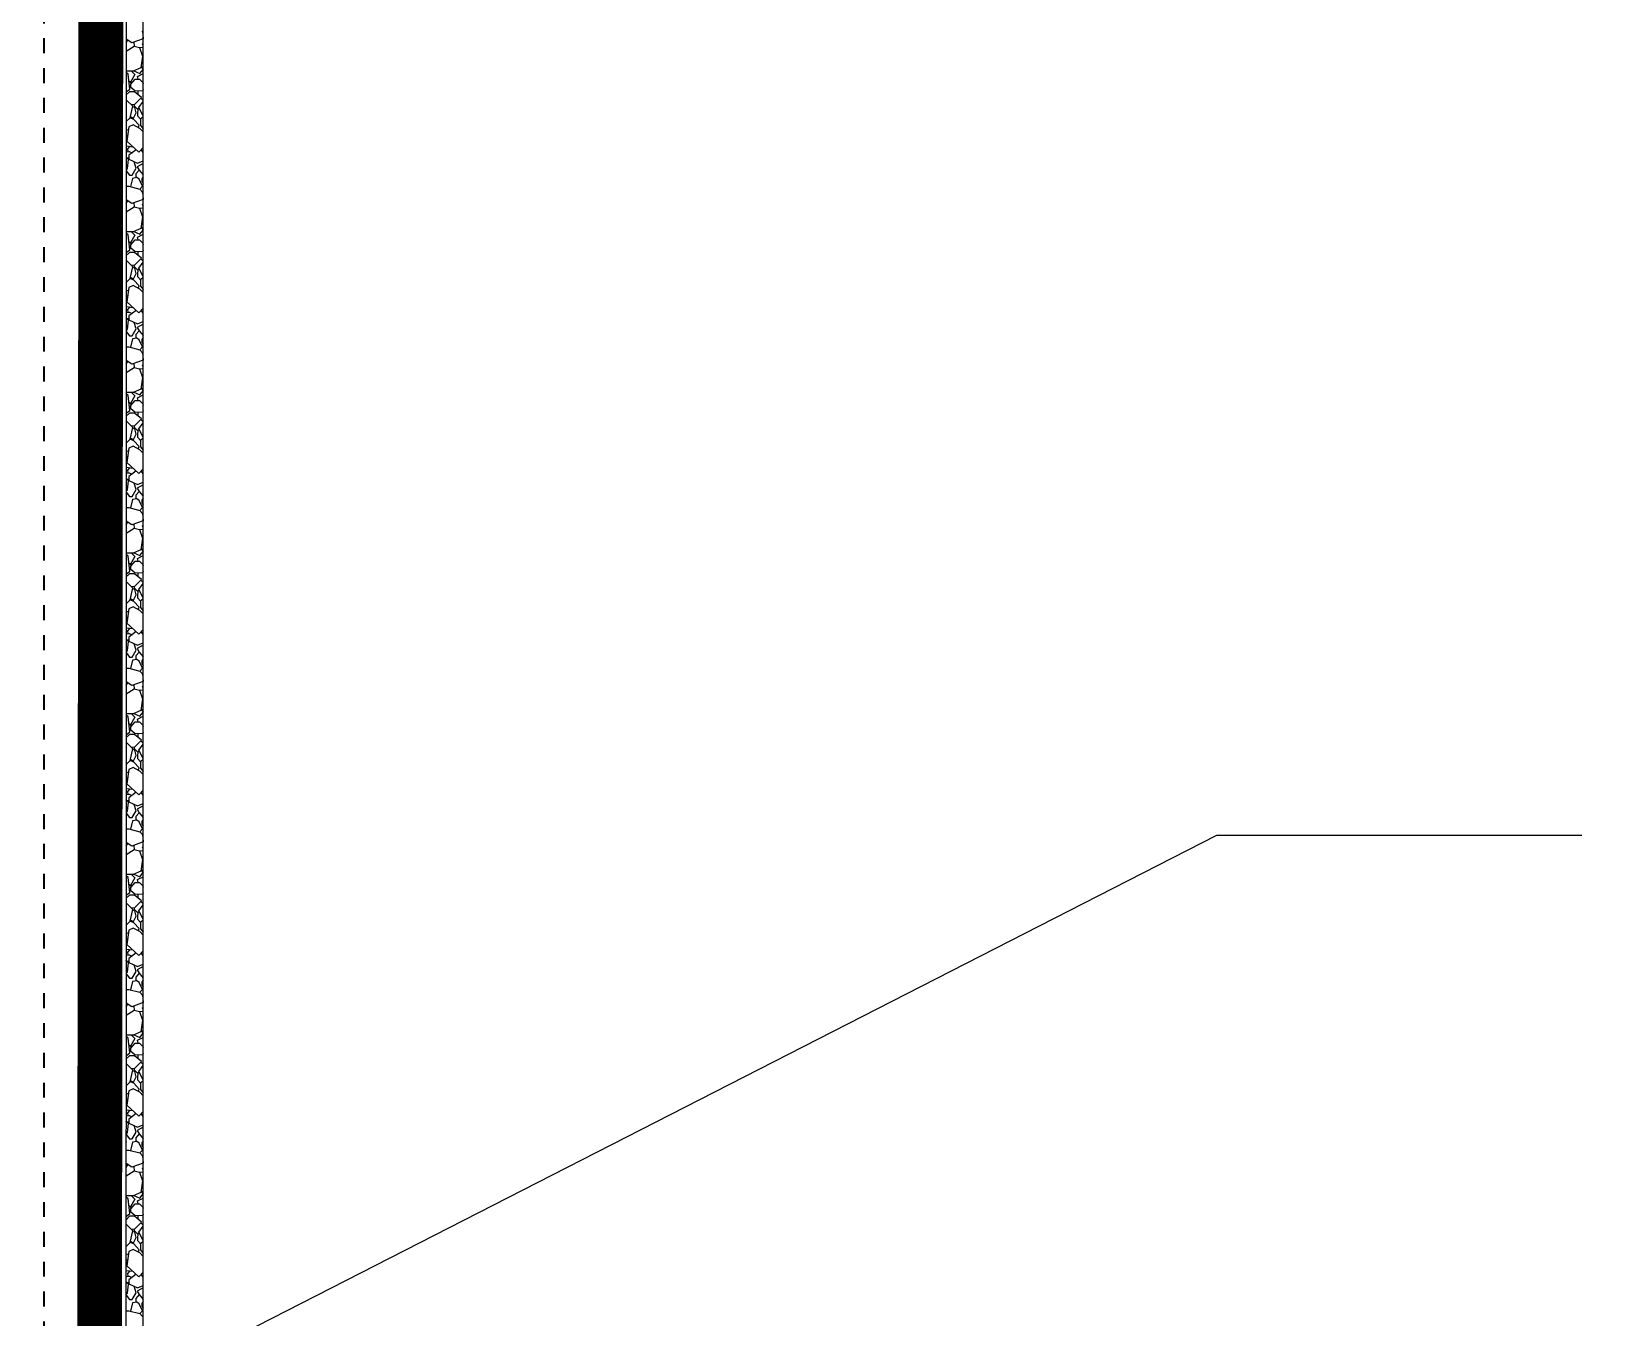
# Model space of a CAD drawing. Header units: inches. Extents: x -0.6 to 87.1, y 0 to 63.4.
# Drawn here: x 10.27 to 20.79, y 43.84 to 52.45 of the extents above; entities that cross this region are included whole.
import ezdxf
from ezdxf import colors
from ezdxf.entities.mleader import LeaderData, LeaderLine
from ezdxf.math import Vec2, Vec3

# ---------------------------------------------------------------- set-up
doc = ezdxf.new("R2010")
doc.units = ezdxf.units.IN
doc.header["$MEASUREMENT"] = 0
doc.linetypes.add('Dashed - Dense', pattern=[0.8, 0.5, -0.3])
doc.linetypes.add('DASHED2', pattern=[0.1875, 0.125, -0.0625])
doc.layers.add('Primer', color=32, linetype='DASHED2')
doc.layers.add('Protection Course', color=99, linetype='Dashed - Dense', lineweight=0, true_color=0x216123)
for name, color, linetype, lineweight in [('RT-250 HRA SYSTEM LIQUID', 241, 'Continuous', 0), ('RT-250 HRA SYSTEM MESH', 3, 'Continuous', 0), ('Text', 20, 'Continuous', 0)]:
    doc.layers.add(name, color=color, linetype=linetype, lineweight=lineweight)
doc.styles.get("Standard").update_dxf_attribs({"font": 'arial.ttf'})
doc.dimstyles.get("Standard").update_dxf_attribs({"dimtxt": 0.18, "dimasz": 0.18, "dimexe": 0.18, "dimexo": 0.0625, "dimgap": 0.09, "dimtad": 0, "dimtih": 1, "dimtoh": 1, "dimdec": 4, "dimzin": 0, "dimdsep": 46, "dimtxsty": 'Standard', "dimcen": 0.09, "dimadec": 0, "dimazin": 0, "dimtfac": 1, "dimtdec": 4, "dimtofl": 0, "dimtmove": 0, "dimatfit": 3, "dimfxl": 1, "dimtolj": 1, "dimtzin": 0, "dimarcsym": 0})

# ---------------------------------------------------------------- blocks, each defined once
blk = doc.blocks.new('_Dot')
at = {"color": 0, "linetype": 'ByBlock', "lineweight": -2}
blk.add_line((-0.5, 0), (-1, 0), dxfattribs=at)
at = {"color": 0, "linetype": 'ByBlock', "const_width": 0.5}
blk.add_lwpolyline([(-0.25, 0, 1), (0.25, 0, 1)], format="xyb", close=True, dxfattribs=at)
blk = doc.blocks.new('_ArchTick')
at = {"color": 0, "linetype": 'ByBlock', "const_width": 0.15}
blk.add_lwpolyline([(-0.5, -0.5), (0.5, 0.5)], dxfattribs=at)
blk = doc.blocks.new('*D18')
at = {"layer": 'Defpoints', "color": 0, "transparency": 16777216}
for p in [(6.672, 61.277), (10.187, 61.277), (11.208, 31.614)]:
    blk.add_point(p, dxfattribs=at)
at = {"layer": 'Text', "color": 0, "lineweight": -2, "transparency": 16777216}
for p, q in [((10.125, 61.277), (6.492, 61.277)), ((6.672, 61.277), (6.672, 46.486)), ((6.672, 31.614), (6.672, 45.603)), ((11.146, 31.614), (6.492, 31.614))]:
    blk.add_line(p, q, dxfattribs=at)
at = {"layer": 'Text', "color": 0, "lineweight": -2, "transparency": 16777216, "xscale": 0.75, "yscale": 0.75, "zscale": 0.75}
for p, rotation in [((6.672, 61.277), 90), ((6.672, 31.614), 270)]:
    blk.add_blockref('_ArchTick', p, dxfattribs=dict(at, rotation=rotation))
at = {"layer": 'Text', "color": 0, "transparency": 16777216, "insert": (6.672, 46.045), "char_height": 0.7, "attachment_point": 5}
blk.add_mtext('\\A1;42" MIN', dxfattribs=at)

msp = doc.modelspace()

# ---------------------------------------------------------------- linework, layer by layer
at = {"layer": 'Primer', "ltscale": 0.2}
msp.add_lwpolyline([(58.86909, 24.20765), (16.09392, 24.20765), (14.98872, 24.30546), (10.35511, 24.30546), (10.35806, 61.27703)], dxfattribs=at)
at = {"layer": 'Protection Course', "linetype": 'Continuous'}
for p, q in [((10.90685, 52.37604), (10.91733, 52.39266)), ((10.94449, 52.37554), (10.90686, 52.39926)), ((11.02078, 52.40251), (10.94449, 52.37554)), ((10.95684, 52.3799), (10.96099, 52.35262)), ((11.015, 52.45171), (11.02078, 52.40251)), ((11.02125, 52.41517), (11.01903, 52.41739)), ((10.90684, 52.31898), (10.96099, 52.35262)), ((10.96099, 52.35262), (10.996, 52.34316)), ((10.996, 52.34316), (11.02125, 52.34506)), ((10.996, 52.34316), (11.01569, 52.28566)), ((11.01569, 52.28566), (11.00546, 52.20691)), ((11.02125, 52.27555), (11.01412, 52.27354)), ((11.01641, 52.36756), (11.02125, 52.37196)), ((11.02125, 52.35682), (11.01641, 52.36756)), ((10.95322, 52.18488), (10.90682, 52.18488)), ((10.92047, 52.16503), (10.90682, 52.17531)), ((10.93097, 52.0651), (10.92047, 52.16503)), ((10.9411, 52.18488), (10.96399, 52.16198)), ((11.00546, 52.20691), (10.95322, 52.18488)), ((10.95681, 52.18639), (10.99913, 52.16949)), ((10.98258, 52.15005), (11.02125, 52.16871)), ((10.99913, 52.16949), (11.02096, 52.19695)), ((11.0067, 52.21646), (11.02125, 52.19655)), ((10.90679, 52.04577), (10.93097, 52.0651)), ((10.92529, 52.11921), (10.94394, 52.10372)), ((10.96399, 52.16198), (10.93461, 52.11146)), ((10.93836, 52.097), (10.96738, 52.13196)), ((10.93836, 52.07502), (10.93836, 52.097)), ((10.9647, 52.05308), (10.93836, 52.07502)), ((10.96738, 52.13196), (10.9953, 52.13196)), ((10.98625, 52.13196), (10.98258, 52.15005)), ((10.9953, 52.13196), (11.0183, 52.10897)), ((11.02125, 52.06198), (11.01501, 52.05148)), ((11.0183, 52.10897), (11.02125, 52.1008)), ((10.95062, 51.95019), (10.90678, 51.99402)), ((10.92904, 52.0471), (10.90679, 52.02598)), ((10.90679, 52.0321), (10.90971, 52.02876)), ((10.96266, 52.0471), (10.92904, 52.0471)), ((10.93994, 51.96086), (10.96376, 51.96388)), ((10.96013, 51.96342), (10.96013, 51.95287)), ((10.96013, 51.95287), (10.98763, 51.92538)), ((11.00893, 52.00905), (10.96266, 52.0471)), ((10.96376, 51.96388), (11.00893, 52.00905)), ((11.01501, 52.05148), (10.9647, 52.05308)), ((10.98365, 52.05248), (10.98365, 52.02984)), ((10.99117, 51.94097), (11.02125, 51.98091)), ((11.00367, 52.00379), (11.02125, 51.98809)), ((10.90676, 51.84665), (10.93227, 51.87216)), ((10.93227, 51.87216), (10.95062, 51.95019)), ((10.95846, 51.86177), (10.93227, 51.87216)), ((10.93438, 51.88112), (10.95555, 51.87025)), ((10.96538, 51.94146), (10.94945, 51.94521)), ((10.95555, 51.87025), (10.97357, 51.90534)), ((10.99305, 51.82269), (10.95846, 51.86177)), ((10.97357, 51.90534), (10.96538, 51.94146)), ((10.98374, 51.90748), (10.99004, 51.9365)), ((10.98374, 51.88311), (10.98374, 51.90748)), ((11.00318, 51.86368), (10.98374, 51.88311)), ((10.99004, 51.9365), (10.99329, 51.93699)), ((11.02125, 51.88461), (10.99117, 51.94097)), ((11.02125, 51.87897), (11.00318, 51.86368)), ((11.00318, 51.86368), (11.00318, 51.82152)), ((10.90674, 51.75361), (10.91685, 51.75789)), ((10.915, 51.74429), (10.90674, 51.73603)), ((10.90675, 51.79496), (10.92149, 51.79209)), ((10.92405, 51.81089), (10.91106, 51.71534)), ((10.95334, 51.82487), (10.92405, 51.81089)), ((10.99729, 51.80157), (10.95334, 51.82487)), ((10.98683, 51.80711), (10.99305, 51.82269)), ((11.02125, 51.7776), (10.99729, 51.80157)), ((11.00318, 51.82152), (11.02125, 51.79892)), ((10.90672, 51.64417), (10.92732, 51.64677)), ((10.90673, 51.68468), (10.9509, 51.67884)), ((10.91106, 51.71534), (10.99063, 51.64243)), ((10.93122, 51.68144), (10.91448, 51.6647)), ((10.91448, 51.6647), (10.91691, 51.64546)), ((10.97281, 51.65876), (10.92538, 51.62246)), ((10.92732, 51.64677), (10.94566, 51.63798)), ((10.99063, 51.64243), (11.02125, 51.67305)), ((11.02125, 51.63905), (11.00728, 51.65908)), ((10.9067, 51.52533), (10.91589, 51.53264)), ((10.92182, 51.59195), (10.90699, 51.60678)), ((10.91159, 51.60218), (10.92538, 51.6062)), ((10.91589, 51.53264), (10.92182, 51.59195)), ((10.92538, 51.62246), (10.92538, 51.59516)), ((10.92538, 51.59516), (10.98264, 51.56786)), ((10.94711, 51.48883), (10.97273, 51.53425)), ((10.97273, 51.53425), (10.96111, 51.57812)), ((11.02125, 51.56713), (10.98119, 51.54483)), ((10.98119, 51.54483), (10.99374, 51.52228)), ((10.98264, 51.56786), (11.02125, 51.58308)), ((10.9067, 51.51739), (10.92942, 51.48883)), ((10.92942, 51.48883), (10.94711, 51.48883)), ((10.94918, 51.46678), (10.93461, 51.41186)), ((10.97738, 51.47187), (10.94918, 51.46678)), ((10.99374, 51.52228), (10.9711, 51.49614)), ((10.9711, 51.49614), (10.9711, 51.47073)), ((10.99449, 51.46077), (10.97738, 51.47187)), ((10.99374, 51.52228), (11.02125, 51.49066)), ((11.01669, 51.41453), (10.99449, 51.46077)), ((11.02125, 51.4765), (11.01079, 51.46283)), ((11.01079, 51.46283), (11.01079, 51.44458)), ((11.01079, 51.44458), (11.02125, 51.43123)), ((10.94449, 51.29878), (10.90666, 51.32262)), ((10.90668, 51.41476), (10.92368, 51.41476)), ((10.92368, 51.41476), (10.99853, 51.3949)), ((10.93461, 51.41186), (10.93531, 51.41453)), ((11.02078, 51.32575), (10.94449, 51.29878)), ((10.99853, 51.3949), (11.01669, 51.41453)), ((10.99853, 51.3949), (11.015, 51.37495)), ((11.015, 51.37495), (11.02078, 51.32575)), ((11.02125, 51.33841), (11.01903, 51.34063)), ((10.90665, 51.2421), (10.96099, 51.27586)), ((10.90666, 51.29897), (10.91733, 51.3159)), ((10.95684, 51.30315), (10.96099, 51.27586)), ((10.96099, 51.27586), (10.996, 51.2664)), ((10.996, 51.2664), (11.02125, 51.26831)), ((10.996, 51.2664), (11.01569, 51.20891)), ((11.01641, 51.2908), (11.02125, 51.29521)), ((11.02125, 51.28006), (11.01641, 51.2908)), ((11.00546, 51.13015), (10.95322, 51.10812)), ((10.99913, 51.09273), (11.02096, 51.12019)), ((11.01569, 51.20891), (11.00546, 51.13015)), ((11.0067, 51.13971), (11.02125, 51.1198)), ((11.02125, 51.19879), (11.01412, 51.19678)), ((10.92047, 51.08827), (10.90662, 51.09869)), ((10.95322, 51.10812), (10.90663, 51.10812)), ((10.93097, 50.98835), (10.92047, 51.08827)), ((10.92529, 51.04245), (10.94394, 51.02697)), ((10.96399, 51.08522), (10.93461, 51.03471)), ((10.93836, 51.02024), (10.96738, 51.05521)), ((10.93836, 50.99826), (10.93836, 51.02024)), ((10.9411, 51.10812), (10.96399, 51.08522)), ((10.95681, 51.10963), (10.99913, 51.09273)), ((10.96738, 51.05521), (10.9953, 51.05521)), ((10.98258, 51.07329), (11.02125, 51.09195)), ((10.98625, 51.05521), (10.98258, 51.07329)), ((10.9953, 51.05521), (11.0183, 51.03221)), ((11.0183, 51.03221), (11.02125, 51.02404)), ((10.95062, 50.87343), (10.90659, 50.91745)), ((10.9066, 50.96885), (10.93097, 50.98835)), ((10.92904, 50.97034), (10.9066, 50.94904)), ((10.9066, 50.95556), (10.90971, 50.952)), ((10.96266, 50.97034), (10.92904, 50.97034)), ((10.9647, 50.97632), (10.93836, 50.99826)), ((11.00893, 50.93229), (10.96266, 50.97034)), ((10.96376, 50.88712), (11.00893, 50.93229)), ((11.01501, 50.97472), (10.9647, 50.97632)), ((10.98365, 50.97572), (10.98365, 50.95308)), ((10.99117, 50.86421), (11.02125, 50.90415)), ((11.00367, 50.92703), (11.02125, 50.91134)), ((11.02125, 50.98522), (11.01501, 50.97472)), ((10.90657, 50.7697), (10.93227, 50.79541)), ((10.93227, 50.79541), (10.95062, 50.87343)), ((10.95846, 50.78501), (10.93227, 50.79541)), ((10.93438, 50.80436), (10.95555, 50.79349)), ((10.93994, 50.8841), (10.96376, 50.88712)), ((10.96538, 50.86471), (10.94945, 50.86845)), ((10.95555, 50.79349), (10.97357, 50.82858)), ((10.96013, 50.88666), (10.96013, 50.87611)), ((10.96013, 50.87611), (10.98763, 50.84862)), ((10.97357, 50.82858), (10.96538, 50.86471)), ((10.98374, 50.83072), (10.99004, 50.85974)), ((10.98374, 50.80636), (10.98374, 50.83072)), ((11.00318, 50.78692), (10.98374, 50.80636)), ((10.99004, 50.85974), (10.99329, 50.86023)), ((11.02125, 50.80785), (10.99117, 50.86421)), ((11.02125, 50.80221), (11.00318, 50.78692)), ((10.90656, 50.71824), (10.92149, 50.71534)), ((10.92405, 50.73413), (10.91106, 50.63858)), ((10.95334, 50.74811), (10.92405, 50.73413)), ((10.99729, 50.72481), (10.95334, 50.74811)), ((10.99305, 50.74593), (10.95846, 50.78501)), ((10.98683, 50.73036), (10.99305, 50.74593)), ((11.02125, 50.70085), (10.99729, 50.72481)), ((11.00318, 50.78692), (11.00318, 50.74476)), ((11.00318, 50.74476), (11.02125, 50.72217)), ((10.90654, 50.60795), (10.9509, 50.60208)), ((10.90655, 50.67677), (10.91685, 50.68113)), ((10.915, 50.66753), (10.90655, 50.65908)), ((10.91106, 50.63858), (10.99063, 50.56567)), ((10.93122, 50.60468), (10.91448, 50.58794)), ((10.91448, 50.58794), (10.91691, 50.5687)), ((10.99063, 50.56567), (11.02125, 50.59629)), ((10.90699, 50.53003), (10.90652, 50.53029)), ((10.90653, 50.56739), (10.92732, 50.57001)), ((10.92182, 50.5152), (10.90699, 50.53003)), ((10.91159, 50.52543), (10.92538, 50.52944)), ((10.91589, 50.45588), (10.92182, 50.5152)), ((10.97281, 50.582), (10.92538, 50.5457)), ((10.92538, 50.5457), (10.92538, 50.5184)), ((10.92538, 50.5184), (10.98264, 50.4911)), ((10.92732, 50.57001), (10.94566, 50.56123)), ((10.97273, 50.45749), (10.96111, 50.50136)), ((11.02125, 50.49037), (10.98119, 50.46807)), ((10.98264, 50.4911), (11.02125, 50.50632)), ((11.02125, 50.5623), (11.00728, 50.58232)), ((10.90651, 50.44842), (10.91589, 50.45588)), ((10.90651, 50.44088), (10.92942, 50.41207)), ((10.92942, 50.41207), (10.94711, 50.41207)), ((10.94918, 50.39002), (10.93461, 50.3351)), ((10.94711, 50.41207), (10.97273, 50.45749)), ((10.97738, 50.39511), (10.94918, 50.39002)), ((10.99374, 50.44553), (10.9711, 50.41938)), ((10.9711, 50.41938), (10.9711, 50.39397)), ((10.99449, 50.38401), (10.97738, 50.39511)), ((10.98119, 50.46807), (10.99374, 50.44553)), ((10.99374, 50.44553), (11.02125, 50.4139)), ((11.01669, 50.33777), (10.99449, 50.38401)), ((11.02125, 50.39974), (11.01079, 50.38607)), ((11.01079, 50.38607), (11.01079, 50.36782)), ((10.90649, 50.338), (10.92368, 50.338)), ((10.92368, 50.338), (10.99853, 50.31814)), ((10.93461, 50.3351), (10.93531, 50.33777)), ((10.99853, 50.31814), (11.01669, 50.33777)), ((10.99853, 50.31814), (11.015, 50.29819)), ((11.01079, 50.36782), (11.02125, 50.35448)), ((11.015, 50.29819), (11.02078, 50.24899)), ((10.90646, 50.16522), (10.96099, 50.1991)), ((10.94449, 50.22202), (10.90647, 50.24598)), ((10.90647, 50.22191), (10.91733, 50.23914)), ((11.02078, 50.24899), (10.94449, 50.22202)), ((10.95684, 50.22639), (10.96099, 50.1991)), ((10.96099, 50.1991), (10.996, 50.18964)), ((10.996, 50.18964), (11.02125, 50.19155)), ((10.996, 50.18964), (11.01569, 50.13215)), ((11.01641, 50.21404), (11.02125, 50.21845)), ((11.02125, 50.20331), (11.01641, 50.21404)), ((11.02125, 50.26165), (11.01903, 50.26387)), ((11.01569, 50.13215), (11.00546, 50.0534)), ((11.0067, 50.06295), (11.02125, 50.04304)), ((11.02125, 50.12204), (11.01412, 50.12003)), ((10.95322, 50.03136), (10.90643, 50.03136)), ((10.92047, 50.01151), (10.90643, 50.02208)), ((10.93097, 49.91159), (10.92047, 50.01151)), ((10.92529, 49.96569), (10.94394, 49.95021)), ((10.96399, 50.00846), (10.93461, 49.95795)), ((10.93836, 49.94348), (10.96738, 49.97845)), ((10.9411, 50.03136), (10.96399, 50.00846)), ((11.00546, 50.0534), (10.95322, 50.03136)), ((10.95681, 50.03287), (10.99913, 50.01598)), ((10.96738, 49.97845), (10.9953, 49.97845)), ((10.98258, 49.99654), (11.02125, 50.01519)), ((10.98625, 49.97845), (10.98258, 49.99654)), ((10.9953, 49.97845), (11.0183, 49.95545)), ((10.99913, 50.01598), (11.02096, 50.04344)), ((11.0183, 49.95545), (11.02125, 49.94728)), ((10.90641, 49.89194), (10.93097, 49.91159)), ((10.92904, 49.89358), (10.90641, 49.8721)), ((10.90641, 49.87902), (10.90971, 49.87524)), ((10.96266, 49.89358), (10.92904, 49.89358)), ((10.93836, 49.9215), (10.93836, 49.94348)), ((10.9647, 49.89956), (10.93836, 49.9215)), ((11.00893, 49.85553), (10.96266, 49.89358)), ((10.96376, 49.81036), (11.00893, 49.85553)), ((11.01501, 49.89796), (10.9647, 49.89956)), ((10.98365, 49.89896), (10.98365, 49.87632)), ((11.00367, 49.85027), (11.02125, 49.83458)), ((11.02125, 49.90847), (11.01501, 49.89796)), ((10.95062, 49.79667), (10.9064, 49.84089)), ((10.93227, 49.71865), (10.95062, 49.79667)), ((10.93994, 49.80735), (10.96376, 49.81036)), ((10.96538, 49.78795), (10.94945, 49.79169)), ((10.95555, 49.71673), (10.97357, 49.75182)), ((10.96013, 49.8099), (10.96013, 49.79935)), ((10.96013, 49.79935), (10.98763, 49.77186)), ((10.97357, 49.75182), (10.96538, 49.78795)), ((10.98374, 49.75396), (10.99004, 49.78298)), ((10.98374, 49.7296), (10.98374, 49.75396)), ((10.99004, 49.78298), (10.99329, 49.78347)), ((10.99117, 49.78745), (11.02125, 49.8274)), ((11.02125, 49.73109), (10.99117, 49.78745)), ((10.90636, 49.64152), (10.92149, 49.63858)), ((10.90637, 49.69275), (10.93227, 49.71865)), ((10.92405, 49.65737), (10.91106, 49.56182)), ((10.95334, 49.67135), (10.92405, 49.65737)), ((10.95846, 49.70825), (10.93227, 49.71865)), ((10.93438, 49.7276), (10.95555, 49.71673)), ((10.99729, 49.64805), (10.95334, 49.67135)), ((10.99305, 49.66917), (10.95846, 49.70825)), ((11.00318, 49.71016), (10.98374, 49.7296)), ((10.98683, 49.6536), (10.99305, 49.66917)), ((11.02125, 49.62409), (10.99729, 49.64805)), ((11.02125, 49.72545), (11.00318, 49.71016)), ((11.00318, 49.71016), (11.00318, 49.668)), ((11.00318, 49.668), (11.02125, 49.64541)), ((10.915, 49.59077), (10.90635, 49.58213)), ((10.90636, 49.59993), (10.91685, 49.60437)), ((10.91106, 49.56182), (10.99063, 49.48892)), ((10.90699, 49.45327), (10.90633, 49.45364)), ((10.90634, 49.53122), (10.9509, 49.52532)), ((10.90634, 49.49061), (10.92732, 49.49325)), ((10.92182, 49.43844), (10.90699, 49.45327)), ((10.91159, 49.44867), (10.92538, 49.45268)), ((10.93122, 49.52792), (10.91448, 49.51118)), ((10.91448, 49.51118), (10.91691, 49.49194)), ((10.91589, 49.37912), (10.92182, 49.43844)), ((10.97281, 49.50525), (10.92538, 49.46894)), ((10.92538, 49.46894), (10.92538, 49.44164)), ((10.92538, 49.44164), (10.98264, 49.41434)), ((10.92732, 49.49325), (10.94566, 49.48447)), ((10.98264, 49.41434), (11.02125, 49.42956)), ((10.99063, 49.48892), (11.02125, 49.51953)), ((11.02125, 49.48554), (11.00728, 49.50556)), ((10.90631, 49.36436), (10.92942, 49.33531)), ((10.90632, 49.37151), (10.91589, 49.37912)), ((10.92942, 49.33531), (10.94711, 49.33531)), ((10.94711, 49.33531), (10.97273, 49.38074)), ((10.97273, 49.38074), (10.96111, 49.42461)), ((10.99374, 49.36877), (10.9711, 49.34262)), ((10.9711, 49.34262), (10.9711, 49.31721)), ((11.02125, 49.41361), (10.98119, 49.39131)), ((10.98119, 49.39131), (10.99374, 49.36877)), ((10.99374, 49.36877), (11.02125, 49.33715)), ((10.9063, 49.26124), (10.92368, 49.26124)), ((10.92368, 49.26124), (10.99853, 49.24138)), ((10.94918, 49.31326), (10.93461, 49.25835)), ((10.93461, 49.25835), (10.93531, 49.26101)), ((10.97738, 49.31835), (10.94918, 49.31326)), ((10.99449, 49.30725), (10.97738, 49.31835)), ((11.01669, 49.26101), (10.99449, 49.30725)), ((10.99853, 49.24138), (11.01669, 49.26101)), ((10.99853, 49.24138), (11.015, 49.22144)), ((11.02125, 49.32299), (11.01079, 49.30931)), ((11.01079, 49.30931), (11.01079, 49.29106)), ((11.01079, 49.29106), (11.02125, 49.27772)), ((11.015, 49.22144), (11.02078, 49.17223)), ((10.90626, 49.08834), (10.96099, 49.12234)), ((10.90627, 49.14485), (10.91733, 49.16238)), ((10.94449, 49.14526), (10.90628, 49.16935)), ((11.02078, 49.17223), (10.94449, 49.14526)), ((10.95684, 49.14963), (10.96099, 49.12234)), ((10.96099, 49.12234), (10.996, 49.11288)), ((10.996, 49.11288), (11.02125, 49.11479)), ((10.996, 49.11288), (11.01569, 49.05539)), ((11.01641, 49.13728), (11.02125, 49.14169)), ((11.02125, 49.12655), (11.01641, 49.13728)), ((11.02125, 49.1849), (11.01903, 49.18711)), ((11.01569, 49.05539), (11.00546, 48.97664)), ((11.02125, 49.04528), (11.01412, 49.04327)), ((10.95322, 48.9546), (10.90624, 48.9546)), ((10.92047, 48.93475), (10.90624, 48.94547)), ((10.93097, 48.83483), (10.92047, 48.93475)), ((10.96399, 48.9317), (10.93461, 48.88119)), ((10.9411, 48.9546), (10.96399, 48.9317)), ((11.00546, 48.97664), (10.95322, 48.9546)), ((10.95681, 48.95611), (10.99913, 48.93922)), ((10.98258, 48.91978), (11.02125, 48.93843)), ((10.98625, 48.90169), (10.98258, 48.91978)), ((10.99913, 48.93922), (11.02096, 48.96668)), ((11.0067, 48.98619), (11.02125, 48.96628)), ((10.90587, 48.81475), (10.93097, 48.83483)), ((10.92904, 48.81683), (10.90621, 48.79516)), ((10.90621, 48.80248), (10.90971, 48.79848)), ((10.92529, 48.88893), (10.94394, 48.87345)), ((10.96266, 48.81683), (10.92904, 48.81683)), ((10.93836, 48.86673), (10.96738, 48.90169)), ((10.93836, 48.84475), (10.93836, 48.86673)), ((10.9647, 48.82281), (10.93836, 48.84475)), ((11.00893, 48.77877), (10.96266, 48.81683)), ((11.01501, 48.8212), (10.9647, 48.82281)), ((10.96738, 48.90169), (10.9953, 48.90169)), ((10.98365, 48.8222), (10.98365, 48.79956)), ((10.9953, 48.90169), (11.0183, 48.87869)), ((11.02125, 48.83171), (11.01501, 48.8212)), ((11.0183, 48.87869), (11.02125, 48.87052)), ((10.95062, 48.71991), (10.90621, 48.76432)), ((10.93227, 48.64189), (10.95062, 48.71991)), ((10.93994, 48.73059), (10.96376, 48.7336)), ((10.96538, 48.71119), (10.94945, 48.71494)), ((10.96013, 48.73314), (10.96013, 48.7226)), ((10.96013, 48.7226), (10.98763, 48.6951)), ((10.96376, 48.7336), (11.00893, 48.77877)), ((10.97357, 48.67506), (10.96538, 48.71119)), ((10.98374, 48.6772), (10.99004, 48.70622)), ((10.99004, 48.70622), (10.99329, 48.70671)), ((10.99117, 48.7107), (11.02125, 48.75064)), ((11.02125, 48.65433), (10.99117, 48.7107)), ((11.00367, 48.77351), (11.02125, 48.75782)), ((10.90618, 48.61579), (10.93227, 48.64189)), ((10.95334, 48.5946), (10.92405, 48.58061)), ((10.95846, 48.63149), (10.93227, 48.64189)), ((10.93438, 48.65084), (10.95555, 48.63997)), ((10.99729, 48.57129), (10.95334, 48.5946)), ((10.95555, 48.63997), (10.97357, 48.67506)), ((10.99305, 48.59241), (10.95846, 48.63149)), ((10.98374, 48.65284), (10.98374, 48.6772)), ((11.00318, 48.6334), (10.98374, 48.65284)), ((10.98683, 48.57684), (10.99305, 48.59241)), ((11.02125, 48.64869), (11.00318, 48.6334)), ((11.00318, 48.6334), (11.00318, 48.59124)), ((11.00318, 48.59124), (11.02125, 48.56865)), ((10.90616, 48.52309), (10.91685, 48.52761)), ((10.915, 48.51401), (10.90616, 48.50517)), ((10.90617, 48.5648), (10.92149, 48.56182)), ((10.92405, 48.58061), (10.91106, 48.48507)), ((10.91106, 48.48507), (10.99063, 48.41216)), ((11.02125, 48.54733), (10.99729, 48.57129)), ((10.90614, 48.41382), (10.92732, 48.41649)), ((10.90699, 48.37651), (10.90614, 48.37699)), ((10.90615, 48.45448), (10.9509, 48.44856)), ((10.93122, 48.45117), (10.91448, 48.43443)), ((10.91448, 48.43443), (10.91691, 48.41518)), ((10.97281, 48.42849), (10.92538, 48.39218)), ((10.92538, 48.39218), (10.92538, 48.36488)), ((10.92732, 48.41649), (10.94566, 48.40771)), ((10.99063, 48.41216), (11.02125, 48.44278)), ((11.02125, 48.40878), (11.00728, 48.4288)), ((10.90612, 48.2946), (10.91589, 48.30236)), ((10.90612, 48.28784), (10.92942, 48.25855)), ((10.92182, 48.36168), (10.90699, 48.37651)), ((10.91159, 48.37191), (10.92538, 48.37592)), ((10.91589, 48.30236), (10.92182, 48.36168)), ((10.92538, 48.36488), (10.98264, 48.33758)), ((10.94711, 48.25855), (10.97273, 48.30398)), ((10.97273, 48.30398), (10.96111, 48.34785)), ((10.99374, 48.29201), (10.9711, 48.26586)), ((11.02125, 48.33685), (10.98119, 48.31455)), ((10.98119, 48.31455), (10.99374, 48.29201)), ((10.98264, 48.33758), (11.02125, 48.35281)), ((10.99374, 48.29201), (11.02125, 48.26039)), ((10.9061, 48.18449), (10.92368, 48.18449)), ((10.92368, 48.18449), (10.99853, 48.16463)), ((10.92942, 48.25855), (10.94711, 48.25855)), ((10.94918, 48.2365), (10.93461, 48.18159)), ((10.93461, 48.18159), (10.93531, 48.18425)), ((10.97738, 48.24159), (10.94918, 48.2365)), ((10.9711, 48.26586), (10.9711, 48.24046)), ((10.99449, 48.23049), (10.97738, 48.24159)), ((11.01669, 48.18425), (10.99449, 48.23049)), ((10.99853, 48.16463), (11.01669, 48.18425)), ((11.02125, 48.24623), (11.01079, 48.23255)), ((11.01079, 48.23255), (11.01079, 48.2143)), ((11.01079, 48.2143), (11.02125, 48.20096)), ((10.90608, 48.06778), (10.91733, 48.08562)), ((10.94449, 48.06851), (10.90609, 48.09271)), ((11.02078, 48.09548), (10.94449, 48.06851)), ((10.95684, 48.07287), (10.96099, 48.04558)), ((10.99853, 48.16463), (11.015, 48.14468)), ((11.015, 48.14468), (11.02078, 48.09548)), ((11.01641, 48.06052), (11.02125, 48.06493)), ((11.02125, 48.10814), (11.01903, 48.11036)), ((10.90607, 48.01147), (10.96099, 48.04558)), ((10.96099, 48.04558), (10.996, 48.03612)), ((10.996, 48.03612), (11.02125, 48.03803)), ((10.996, 48.03612), (11.01569, 47.97863)), ((11.01569, 47.97863), (11.00546, 47.89988)), ((11.02125, 47.96852), (11.01412, 47.96651)), ((11.02125, 48.04979), (11.01641, 48.06052)), ((10.95322, 47.87784), (10.90605, 47.87784)), ((10.92047, 47.858), (10.90605, 47.86885)), ((10.93097, 47.75807), (10.92047, 47.858)), ((10.96399, 47.85495), (10.93461, 47.80443)), ((10.9411, 47.87784), (10.96399, 47.85495)), ((11.00546, 47.89988), (10.95322, 47.87784)), ((10.95681, 47.87935), (10.99913, 47.86246)), ((10.98258, 47.84302), (11.02125, 47.86167)), ((10.99913, 47.86246), (11.02096, 47.88992)), ((11.0067, 47.90943), (11.02125, 47.88952)), ((10.90587, 47.738), (10.93097, 47.75807)), ((10.92529, 47.81217), (10.94394, 47.79669)), ((10.93836, 47.78997), (10.96738, 47.82493)), ((10.93836, 47.76799), (10.93836, 47.78997)), ((10.9647, 47.74605), (10.93836, 47.76799)), ((11.01501, 47.74444), (10.9647, 47.74605)), ((10.96738, 47.82493), (10.9953, 47.82493)), ((10.98625, 47.82493), (10.98258, 47.84302)), ((10.9953, 47.82493), (11.0183, 47.80194)), ((11.02125, 47.75495), (11.01501, 47.74444)), ((11.0183, 47.80194), (11.02125, 47.79376)), ((10.95062, 47.64315), (10.90601, 47.68776)), ((10.92904, 47.74007), (10.90602, 47.71822)), ((10.90602, 47.72595), (10.90971, 47.72172)), ((10.96266, 47.74007), (10.92904, 47.74007)), ((10.93227, 47.56513), (10.95062, 47.64315)), ((10.93994, 47.65383), (10.96376, 47.65684)), ((10.96013, 47.65638), (10.96013, 47.64584)), ((10.96013, 47.64584), (10.98763, 47.61835)), ((11.00893, 47.70201), (10.96266, 47.74007)), ((10.96376, 47.65684), (11.00893, 47.70201)), ((10.98365, 47.74544), (10.98365, 47.7228)), ((10.99117, 47.63394), (11.02125, 47.67388)), ((11.00367, 47.69676), (11.02125, 47.68106)), ((10.90599, 47.53884), (10.93227, 47.56513)), ((10.95846, 47.55473), (10.93227, 47.56513)), ((10.93438, 47.57409), (10.95555, 47.56321)), ((10.96538, 47.63443), (10.94945, 47.63818)), ((10.95555, 47.56321), (10.97357, 47.5983)), ((10.99305, 47.51565), (10.95846, 47.55473)), ((10.97357, 47.5983), (10.96538, 47.63443)), ((10.98374, 47.60045), (10.99004, 47.62946)), ((10.98374, 47.57608), (10.98374, 47.60045)), ((11.00318, 47.55664), (10.98374, 47.57608)), ((10.99004, 47.62946), (10.99329, 47.62995)), ((11.02125, 47.57758), (10.99117, 47.63394)), ((11.02125, 47.57194), (11.00318, 47.55664)), ((11.00318, 47.55664), (11.00318, 47.51448)), ((10.90597, 47.44625), (10.91685, 47.45085)), ((10.915, 47.43725), (10.90597, 47.42822)), ((10.90598, 47.48808), (10.92149, 47.48506)), ((10.92405, 47.50385), (10.91106, 47.40831)), ((10.95334, 47.51784), (10.92405, 47.50385)), ((10.99729, 47.49453), (10.95334, 47.51784)), ((10.98683, 47.50008), (10.99305, 47.51565)), ((11.02125, 47.47057), (10.99729, 47.49453)), ((11.00318, 47.51448), (11.02125, 47.49189)), ((10.90595, 47.33704), (10.92732, 47.33974)), ((10.90596, 47.37775), (10.9509, 47.3718)), ((10.91106, 47.40831), (10.99063, 47.3354)), ((10.93122, 47.37441), (10.91448, 47.35767)), ((10.91448, 47.35767), (10.91691, 47.33842)), ((10.97281, 47.35173), (10.92538, 47.31542)), ((10.92732, 47.33974), (10.94566, 47.33095)), ((10.99063, 47.3354), (11.02125, 47.36602)), ((11.02125, 47.33202), (11.00728, 47.35204)), ((10.90593, 47.21768), (10.91589, 47.22561)), ((10.90699, 47.29975), (10.90594, 47.30034)), ((10.92182, 47.28492), (10.90699, 47.29975)), ((10.91159, 47.29515), (10.92538, 47.29916)), ((10.91589, 47.22561), (10.92182, 47.28492)), ((10.92538, 47.31542), (10.92538, 47.28813)), ((10.92538, 47.28813), (10.98264, 47.26083)), ((10.94711, 47.18179), (10.97273, 47.22722)), ((10.97273, 47.22722), (10.96111, 47.27109)), ((11.02125, 47.26009), (10.98119, 47.2378)), ((10.98119, 47.2378), (10.99374, 47.21525)), ((10.98264, 47.26083), (11.02125, 47.27605)), ((10.90593, 47.21133), (10.92942, 47.18179)), ((10.92942, 47.18179), (10.94711, 47.18179)), ((10.94918, 47.15975), (10.93461, 47.10483)), ((10.97738, 47.16483), (10.94918, 47.15975)), ((10.99374, 47.21525), (10.9711, 47.1891)), ((10.9711, 47.1891), (10.9711, 47.1637)), ((10.99449, 47.15373), (10.97738, 47.16483)), ((10.99374, 47.21525), (11.02125, 47.18363)), ((11.01669, 47.1075), (10.99449, 47.15373)), ((11.02125, 47.16947), (11.01079, 47.15579)), ((11.01079, 47.15579), (11.01079, 47.13754)), ((11.01079, 47.13754), (11.02125, 47.1242)), ((10.94449, 46.99175), (10.90589, 47.01607)), ((10.90591, 47.10773), (10.92368, 47.10773)), ((10.92368, 47.10773), (10.99853, 47.08787)), ((10.93461, 47.10483), (10.93531, 47.10749)), ((11.02078, 47.01872), (10.94449, 46.99175)), ((10.99853, 47.08787), (11.01669, 47.1075)), ((10.99853, 47.08787), (11.015, 47.06792)), ((11.015, 47.06792), (11.02078, 47.01872)), ((11.02125, 47.03138), (11.01903, 47.0336)), ((10.90588, 46.93459), (10.96099, 46.96883)), ((10.90589, 46.99072), (10.91733, 47.00887)), ((10.95684, 46.99611), (10.96099, 46.96883)), ((10.96099, 46.96883), (10.996, 46.95937)), ((10.996, 46.95937), (11.02125, 46.96127)), ((10.996, 46.95937), (11.01569, 46.90187)), ((11.01641, 46.98376), (11.02125, 46.98817)), ((11.02125, 46.97303), (11.01641, 46.98376)), ((10.95322, 46.80108), (10.90586, 46.80108)), ((10.9411, 46.80108), (10.96399, 46.77819)), ((11.00546, 46.82312), (10.95322, 46.80108)), ((10.95681, 46.8026), (10.99913, 46.7857)), ((10.99913, 46.7857), (11.02096, 46.81316)), ((11.01569, 46.90187), (11.00546, 46.82312)), ((11.0067, 46.83267), (11.02125, 46.81276)), ((11.02125, 46.89176), (11.01412, 46.88975)), ((10.92047, 46.78124), (10.90585, 46.79224)), ((10.93097, 46.68131), (10.92047, 46.78124)), ((10.92529, 46.73541), (10.94394, 46.71993)), ((10.96399, 46.77819), (10.93461, 46.72767)), ((10.93836, 46.71321), (10.96738, 46.74817)), ((10.93836, 46.69123), (10.93836, 46.71321)), ((10.96738, 46.74817), (10.9953, 46.74817)), ((10.98258, 46.76626), (11.02125, 46.78491)), ((10.98625, 46.74817), (10.98258, 46.76626)), ((10.9953, 46.74817), (11.0183, 46.72518)), ((11.0183, 46.72518), (11.02125, 46.717)), ((10.95062, 46.56639), (10.90582, 46.61119)), ((10.92904, 46.66331), (10.90583, 46.64128)), ((10.90583, 46.64941), (10.90971, 46.64496)), ((10.90587, 46.66124), (10.93097, 46.68131)), ((10.96266, 46.66331), (10.92904, 46.66331)), ((10.9647, 46.66929), (10.93836, 46.69123)), ((11.00893, 46.62525), (10.96266, 46.66331)), ((10.96376, 46.58008), (11.00893, 46.62525)), ((11.01501, 46.66769), (10.9647, 46.66929)), ((10.98365, 46.66868), (10.98365, 46.64605)), ((10.99117, 46.55718), (11.02125, 46.59712)), ((11.00367, 46.62), (11.02125, 46.6043)), ((11.02125, 46.67819), (11.01501, 46.66769)), ((10.90579, 46.46189), (10.93227, 46.48837)), ((10.93227, 46.48837), (10.95062, 46.56639)), ((10.95846, 46.47797), (10.93227, 46.48837)), ((10.93438, 46.49733), (10.95555, 46.48646)), ((10.93994, 46.57707), (10.96376, 46.58008)), ((10.96538, 46.55767), (10.94945, 46.56142)), ((10.95555, 46.48646), (10.97357, 46.52155)), ((10.96013, 46.57962), (10.96013, 46.56908)), ((10.96013, 46.56908), (10.98763, 46.54159)), ((10.97357, 46.52155), (10.96538, 46.55767)), ((10.98374, 46.52369), (10.99004, 46.55271)), ((10.98374, 46.49932), (10.98374, 46.52369)), ((11.00318, 46.47988), (10.98374, 46.49932)), ((10.99004, 46.55271), (10.99329, 46.55319)), ((11.02125, 46.50082), (10.99117, 46.55718)), ((11.02125, 46.49518), (11.00318, 46.47988)), ((10.90579, 46.41136), (10.92149, 46.4083)), ((10.92405, 46.4271), (10.91106, 46.33155)), ((10.95334, 46.44108), (10.92405, 46.4271)), ((10.99729, 46.41778), (10.95334, 46.44108)), ((10.99305, 46.43889), (10.95846, 46.47797)), ((10.98683, 46.42332), (10.99305, 46.43889)), ((11.02125, 46.39381), (10.99729, 46.41778)), ((11.00318, 46.47988), (11.00318, 46.43773)), ((11.00318, 46.43773), (11.02125, 46.41513)), ((10.915, 46.3605), (10.90577, 46.35127)), ((10.90577, 46.30102), (10.9509, 46.29504)), ((10.90578, 46.36941), (10.91685, 46.3741)), ((10.91106, 46.33155), (10.99063, 46.25864)), ((10.93122, 46.29765), (10.91448, 46.28091)), ((10.91448, 46.28091), (10.91691, 46.26166)), ((10.97281, 46.27497), (10.92538, 46.23867)), ((10.99063, 46.25864), (11.02125, 46.28926)), ((11.02125, 46.25526), (11.00728, 46.27529)), ((10.90699, 46.22299), (10.90575, 46.2237)), ((10.90576, 46.26026), (10.92732, 46.26298)), ((10.92182, 46.20816), (10.90699, 46.22299)), ((10.91159, 46.21839), (10.92538, 46.22241)), ((10.91589, 46.14885), (10.92182, 46.20816)), ((10.92538, 46.23867), (10.92538, 46.21137)), ((10.92538, 46.21137), (10.98264, 46.18407)), ((10.92732, 46.26298), (10.94566, 46.25419)), ((10.97273, 46.15046), (10.96111, 46.19433)), ((11.02125, 46.18333), (10.98119, 46.16104)), ((10.98264, 46.18407), (11.02125, 46.19929)), ((10.90573, 46.08828), (10.90631, 46.08679)), ((10.90631, 46.08679), (10.90573, 46.08474)), ((10.90574, 46.14077), (10.91589, 46.14885)), ((10.90574, 46.13481), (10.92942, 46.10504)), ((10.92942, 46.10504), (10.94711, 46.10504)), ((10.94918, 46.08299), (10.93461, 46.02807)), ((10.94711, 46.10504), (10.97273, 46.15046)), ((10.97738, 46.08807), (10.94918, 46.08299)), ((10.99374, 46.13849), (10.9711, 46.11234)), ((10.9711, 46.11234), (10.9711, 46.08694)), ((10.99449, 46.07698), (10.97738, 46.08807)), ((10.98119, 46.16104), (10.99374, 46.13849)), ((10.99374, 46.13849), (11.02125, 46.10687)), ((11.01669, 46.03074), (10.99449, 46.07698)), ((11.02125, 46.09271), (11.01079, 46.07904)), ((11.01079, 46.07904), (11.01079, 46.06079)), ((10.90572, 46.03097), (10.92368, 46.03097)), ((10.92368, 46.03097), (10.99853, 46.01111)), ((10.93461, 46.02807), (10.93531, 46.03074)), ((10.99853, 46.01111), (11.01669, 46.03074)), ((10.99853, 46.01111), (11.015, 45.99116)), ((11.01079, 46.06079), (11.02125, 46.04744)), ((11.015, 45.99116), (11.02078, 45.94196)), ((10.90569, 45.85771), (10.96099, 45.89207)), ((10.94449, 45.91499), (10.9057, 45.93944)), ((10.9057, 45.91365), (10.91733, 45.93211)), ((11.02078, 45.94196), (10.94449, 45.91499)), ((10.95684, 45.91935), (10.96099, 45.89207)), ((10.96099, 45.89207), (10.996, 45.88261)), ((10.996, 45.88261), (11.02125, 45.88451)), ((10.996, 45.88261), (11.01569, 45.82511)), ((11.01641, 45.90701), (11.02125, 45.91141)), ((11.02125, 45.89627), (11.01641, 45.90701)), ((11.02125, 45.95462), (11.01903, 45.95684)), ((11.01569, 45.82511), (11.00546, 45.74636)), ((11.0067, 45.75591), (11.02125, 45.736)), ((11.02125, 45.815), (11.01412, 45.81299)), ((10.95322, 45.72433), (10.90566, 45.72433)), ((10.92047, 45.70448), (10.90566, 45.71563)), ((10.93097, 45.60455), (10.92047, 45.70448)), ((10.92529, 45.65866), (10.94394, 45.64317)), ((10.96399, 45.70143), (10.93461, 45.65091)), ((10.93836, 45.63645), (10.96738, 45.67141)), ((10.9411, 45.72433), (10.96399, 45.70143)), ((11.00546, 45.74636), (10.95322, 45.72433)), ((10.95681, 45.72584), (10.99913, 45.70894)), ((10.96738, 45.67141), (10.9953, 45.67141)), ((10.98258, 45.6895), (11.02125, 45.70816)), ((10.98625, 45.67141), (10.98258, 45.6895)), ((10.9953, 45.67141), (11.0183, 45.64842)), ((10.99913, 45.70894), (11.02096, 45.7364)), ((11.0183, 45.64842), (11.02125, 45.64025)), ((10.92904, 45.58655), (10.90563, 45.56434)), ((10.90564, 45.57287), (10.90971, 45.56821)), ((10.90587, 45.58448), (10.93097, 45.60455)), ((10.96266, 45.58655), (10.92904, 45.58655)), ((10.93836, 45.61447), (10.93836, 45.63645)), ((10.9647, 45.59253), (10.93836, 45.61447)), ((11.00893, 45.5485), (10.96266, 45.58655)), ((10.96376, 45.50333), (11.00893, 45.5485)), ((11.01501, 45.59093), (10.9647, 45.59253)), ((10.98365, 45.59193), (10.98365, 45.56929)), ((11.00367, 45.54324), (11.02125, 45.52754)), ((11.02125, 45.60143), (11.01501, 45.59093)), ((10.95062, 45.48964), (10.90563, 45.53462)), ((10.93227, 45.41161), (10.95062, 45.48964)), ((10.93994, 45.50031), (10.96376, 45.50333)), ((10.96538, 45.48091), (10.94945, 45.48466)), ((10.95555, 45.4097), (10.97357, 45.44479)), ((10.96013, 45.50287), (10.96013, 45.49232)), ((10.96013, 45.49232), (10.98763, 45.46483)), ((10.97357, 45.44479), (10.96538, 45.48091)), ((10.98374, 45.44693), (10.99004, 45.47595)), ((10.98374, 45.42256), (10.98374, 45.44693)), ((10.99004, 45.47595), (10.99329, 45.47644)), ((10.99117, 45.48042), (11.02125, 45.52036)), ((11.02125, 45.42406), (10.99117, 45.48042)), ((10.90559, 45.33464), (10.92149, 45.33154)), ((10.9056, 45.38494), (10.93227, 45.41161)), ((10.92405, 45.35034), (10.91106, 45.25479)), ((10.95334, 45.36432), (10.92405, 45.35034)), ((10.95846, 45.40122), (10.93227, 45.41161)), ((10.93438, 45.42057), (10.95555, 45.4097)), ((10.99729, 45.34102), (10.95334, 45.36432)), ((10.99305, 45.36214), (10.95846, 45.40122)), ((11.00318, 45.40313), (10.98374, 45.42256)), ((10.98683, 45.34656), (10.99305, 45.36214)), ((11.02125, 45.31705), (10.99729, 45.34102)), ((11.02125, 45.41842), (11.00318, 45.40313)), ((11.00318, 45.40313), (11.00318, 45.36097)), ((11.00318, 45.36097), (11.02125, 45.33837)), ((10.90557, 45.22429), (10.9509, 45.21829)), ((10.915, 45.28374), (10.90558, 45.27432)), ((10.90559, 45.29257), (10.91685, 45.29734)), ((10.91106, 45.25479), (10.99063, 45.18188)), ((10.90699, 45.14623), (10.90556, 45.14705)), ((10.90557, 45.18348), (10.92732, 45.18622)), ((10.92182, 45.1314), (10.90699, 45.14623)), ((10.91159, 45.14163), (10.92538, 45.14565)), ((10.93122, 45.22089), (10.91448, 45.20415)), ((10.91448, 45.20415), (10.91691, 45.18491)), ((10.91589, 45.07209), (10.92182, 45.1314)), ((10.97281, 45.19821), (10.92538, 45.16191)), ((10.92538, 45.16191), (10.92538, 45.13461)), ((10.92538, 45.13461), (10.98264, 45.10731)), ((10.92732, 45.18622), (10.94566, 45.17743)), ((10.97273, 45.0737), (10.96111, 45.11757)), ((10.98264, 45.10731), (11.02125, 45.12253)), ((10.99063, 45.18188), (11.02125, 45.2125)), ((11.02125, 45.1785), (11.00728, 45.19853)), ((10.90553, 45.01202), (10.90631, 45.01003)), ((10.90554, 45.06386), (10.91589, 45.07209)), ((10.90554, 45.05829), (10.92942, 45.02828)), ((10.92942, 45.02828), (10.94711, 45.02828)), ((10.94711, 45.02828), (10.97273, 45.0737)), ((10.97738, 45.01132), (10.94918, 45.00623)), ((10.99374, 45.06173), (10.9711, 45.03559)), ((10.9711, 45.03559), (10.9711, 45.01018)), ((10.99449, 45.00022), (10.97738, 45.01132)), ((11.02125, 45.10658), (10.98119, 45.08428)), ((10.98119, 45.08428), (10.99374, 45.06173)), ((10.99374, 45.06173), (11.02125, 45.03011)), ((11.02125, 45.01595), (11.01079, 45.00228)), ((10.90552, 44.95421), (10.92368, 44.95421)), ((10.90631, 45.01003), (10.90553, 45.0073)), ((10.92368, 44.95421), (10.99853, 44.93435)), ((10.94918, 45.00623), (10.93461, 44.95131)), ((10.93461, 44.95131), (10.93531, 44.95398)), ((11.01669, 44.95398), (10.99449, 45.00022)), ((10.99853, 44.93435), (11.01669, 44.95398)), ((10.99853, 44.93435), (11.015, 44.9144)), ((11.01079, 45.00228), (11.01079, 44.98403)), ((11.01079, 44.98403), (11.02125, 44.97068)), ((11.015, 44.9144), (11.02078, 44.8652)), ((10.90549, 44.78083), (10.96099, 44.81531)), ((10.9055, 44.83659), (10.91733, 44.85535)), ((10.94449, 44.83823), (10.90551, 44.8628)), ((11.02078, 44.8652), (10.94449, 44.83823)), ((10.95684, 44.8426), (10.96099, 44.81531)), ((10.96099, 44.81531), (10.996, 44.80585)), ((10.996, 44.80585), (11.02125, 44.80776)), ((10.996, 44.80585), (11.01569, 44.74836)), ((11.01641, 44.83025), (11.02125, 44.83466)), ((11.02125, 44.81951), (11.01641, 44.83025)), ((11.02125, 44.87786), (11.01903, 44.88008)), ((11.01569, 44.74836), (11.00546, 44.6696)), ((11.02125, 44.73824), (11.01412, 44.73623)), ((10.95322, 44.64757), (10.90547, 44.64757)), ((10.92047, 44.62772), (10.90547, 44.63901)), ((10.93097, 44.5278), (10.92047, 44.62772)), ((10.96399, 44.62467), (10.93461, 44.57416)), ((10.93836, 44.55969), (10.96738, 44.59466)), ((10.9411, 44.64757), (10.96399, 44.62467)), ((11.00546, 44.6696), (10.95322, 44.64757)), ((10.95681, 44.64908), (10.99913, 44.63218)), ((10.96738, 44.59466), (10.9953, 44.59466)), ((10.98258, 44.61274), (11.02125, 44.6314)), ((10.98625, 44.59466), (10.98258, 44.61274)), ((10.9953, 44.59466), (11.0183, 44.57166)), ((10.99913, 44.63218), (11.02096, 44.65964)), ((11.0067, 44.67915), (11.02125, 44.65925)), ((10.92904, 44.50979), (10.90544, 44.48739)), ((10.90544, 44.50781), (10.90587, 44.50772)), ((10.90544, 44.49633), (10.90971, 44.49145)), ((10.90587, 44.50772), (10.93097, 44.5278)), ((10.92529, 44.5819), (10.94394, 44.56642)), ((10.96266, 44.50979), (10.92904, 44.50979)), ((10.93836, 44.53771), (10.93836, 44.55969)), ((10.9647, 44.51577), (10.93836, 44.53771)), ((11.00893, 44.47174), (10.96266, 44.50979)), ((11.01501, 44.51417), (10.9647, 44.51577)), ((10.98365, 44.51517), (10.98365, 44.49253)), ((11.02125, 44.52467), (11.01501, 44.51417)), ((11.0183, 44.57166), (11.02125, 44.56349)), ((10.95062, 44.41288), (10.90544, 44.45806)), ((10.93227, 44.33486), (10.95062, 44.41288)), ((10.93994, 44.42355), (10.96376, 44.42657)), ((10.96538, 44.40416), (10.94945, 44.4079)), ((10.96013, 44.42611), (10.96013, 44.41556)), ((10.96013, 44.41556), (10.98763, 44.38807)), ((10.96376, 44.42657), (11.00893, 44.47174)), ((10.97357, 44.36803), (10.96538, 44.40416)), ((10.98374, 44.37017), (10.99004, 44.39919)), ((10.99004, 44.39919), (10.99329, 44.39968)), ((10.99117, 44.40366), (11.02125, 44.4436)), ((11.02125, 44.3473), (10.99117, 44.40366)), ((11.00367, 44.46648), (11.02125, 44.45079)), ((10.90541, 44.30799), (10.93227, 44.33486)), ((10.95334, 44.28756), (10.92405, 44.27358)), ((10.95846, 44.32446), (10.93227, 44.33486)), ((10.93438, 44.34381), (10.95555, 44.33294)), ((10.99729, 44.26426), (10.95334, 44.28756)), ((10.95555, 44.33294), (10.97357, 44.36803)), ((10.99305, 44.28538), (10.95846, 44.32446)), ((10.98374, 44.34581), (10.98374, 44.37017)), ((11.00318, 44.32637), (10.98374, 44.34581)), ((10.98683, 44.26981), (10.99305, 44.28538)), ((11.02125, 44.34166), (11.00318, 44.32637)), ((11.00318, 44.32637), (11.00318, 44.28421)), ((11.00318, 44.28421), (11.02125, 44.26162)), ((10.90539, 44.21573), (10.91685, 44.22058)), ((10.915, 44.20698), (10.90539, 44.19737)), ((10.9054, 44.25792), (10.92149, 44.25479)), ((10.92405, 44.27358), (10.91106, 44.17803)), ((10.91106, 44.17803), (10.99063, 44.10512)), ((11.02125, 44.2403), (10.99729, 44.26426)), ((10.90537, 44.10669), (10.92732, 44.10946)), ((10.90699, 44.06948), (10.90537, 44.0704)), ((10.90538, 44.14755), (10.9509, 44.14153)), ((10.92182, 44.05465), (10.90699, 44.06948)), ((10.91159, 44.06488), (10.92538, 44.06889)), ((10.93122, 44.14413), (10.91448, 44.12739)), ((10.91448, 44.12739), (10.91691, 44.10815)), ((10.97281, 44.12145), (10.92538, 44.08515)), ((10.92538, 44.08515), (10.92538, 44.05785)), ((10.92732, 44.10946), (10.94566, 44.10068)), ((10.99063, 44.10512), (11.02125, 44.13574)), ((11.02125, 44.10175), (11.00728, 44.12177)), ((10.90535, 43.98695), (10.91589, 43.99533)), ((10.90535, 43.98178), (10.92942, 43.95152)), ((10.91589, 43.99533), (10.92182, 44.05465)), ((10.92538, 44.05785), (10.98264, 44.03055)), ((10.94711, 43.95152), (10.97273, 43.99694)), ((10.97273, 43.99694), (10.96111, 44.04081)), ((10.99374, 43.98498), (10.9711, 43.95883)), ((11.02125, 44.02982), (10.98119, 44.00752)), ((10.98119, 44.00752), (10.99374, 43.98498)), ((10.98264, 44.03055), (11.02125, 44.04577)), ((10.99374, 43.98498), (11.02125, 43.95335)), ((10.90533, 43.87745), (10.92368, 43.87745)), ((10.90534, 43.93576), (10.90631, 43.93328)), ((10.90631, 43.93328), (10.90534, 43.92986)), ((10.92368, 43.87745), (10.99853, 43.85759)), ((10.92942, 43.95152), (10.94711, 43.95152)), ((10.94918, 43.92947), (10.93461, 43.87455)), ((10.93461, 43.87455), (10.93531, 43.87722)), ((10.97738, 43.93456), (10.94918, 43.92947)), ((10.9711, 43.95883), (10.9711, 43.93342)), ((10.99449, 43.92346), (10.97738, 43.93456)), ((11.01669, 43.87722), (10.99449, 43.92346)), ((10.99853, 43.85759), (11.01669, 43.87722)), ((10.99853, 43.85759), (11.015, 43.83764)), ((11.02125, 43.93919), (11.01079, 43.92552)), ((11.01079, 43.92552), (11.01079, 43.90727)), ((11.01079, 43.90727), (11.02125, 43.89393))]:
    msp.add_line(p, q, dxfattribs=at)
at = {"layer": 'Protection Course', "linetype": 'Continuous', "flags": 128}
msp.add_lwpolyline([(10.90265, 28.91132), (11.34368, 28.47134), (11.34368, 25.37676), (11.34597, 25.37676), (11.34597, 25.25428), (15.0428, 25.25428), (15.0428, 25.37676), (11.47441, 25.37676), (11.47441, 28.522), (11.02125, 28.97409), (11.02125, 61.27759), (10.90845, 61.27841)], close=True, dxfattribs=at)
at = {"layer": 'Protection Course', "linetype": 'Continuous'}
for p in [(11.015, 52.45171), (11.015, 51.37495), (11.015, 50.29819), (11.015, 49.22144), (11.015, 48.14468), (11.015, 47.06792), (11.015, 45.99116), (11.015, 44.9144)]:
    msp.add_point(p, dxfattribs=at)
at = {"layer": 'RT-250 HRA SYSTEM LIQUID', "const_width": 0.3}
msp.add_lwpolyline([(58.82287, 24.58554), (14.57656, 24.58554), (14.1122, 24.84975), (11.0038, 24.84975), (11.0038, 28.24544), (10.71483, 28.66778), (10.74478, 61.27705)], dxfattribs=at)
at = {"layer": 'RT-250 HRA SYSTEM MESH'}
msp.add_lwpolyline([(58.82287, 24.58554), (14.57656, 24.58554), (14.1122, 24.84975), (11.0038, 24.84975), (11.0038, 28.24544), (10.71483, 28.66778), (10.74478, 61.27705)], dxfattribs=at)

# ---------------------------------------------------------------- dimensions: what is measured, and where the dimension line sits
at = {"layer": 'Text'}
dim = msp.add_linear_dim(base=(6.6715, 61.27705), p1=(11.20828, 31.61438), p2=(10.18738, 61.27705), angle=90, text='42" MIN', dimstyle='Standard', override={"dimtxt": 0.7, "dimasz": 0.75, "dimblk1": 'ArchTick', "dimblk2": 'ArchTick', "dimsah": 1}, dxfattribs=at)
dim.commit()
dim.dimension.update_dxf_attribs({"geometry": '*D18', "text_midpoint": (6.6715, 46.04457), "dimtype": 160})

# ---------------------------------------------------------------- leaders
ml = msp.add_multileader_mtext('Standard', dxfattribs=at)
ml.set_content('BARRETT APPROVED PROTECTION COURSE \\P(EXPOSED PROTECTION COURSE TO BE GRANULATED)\\P\\pxqj;(CONSULT A BARRETT REPRESENTATIVE)', color=256)
ml.set_leader_properties(color=256, lineweight=0)
ml.set_arrow_properties(name='DOT')
ml.build(insert=Vec2(0, 0))
ml.multileader.update_dxf_attribs({"text_left_attachment_type": 2, "text_right_attachment_type": 2, "dogleg_length": 0.36, "arrow_head_size": 0.5})
ctx = ml.context
ctx.base_point, ctx.char_height, ctx.arrow_head_size, ctx.landing_gap_size, ctx.plane_origin = Vec3(20.66152, 47.06491), 0.72, 0.5, 0.36, Vec3(10.90528, 43.63222)
ctx.left_attachment, ctx.right_attachment = 2, 2
notes = []
notes.append((ctx, [(0, (1, 1, 0), (18.21698, 47.06491), (1, 0), 2.44454, [(0, [(11.14298, 43.44792)], 0, [])])]))
ctx.mtext.insert, ctx.mtext.flow_direction = Vec3(21.02152, 48.7499), 5
for ctx, leaders in notes:
    for number, flags, end, landing, length, lines in leaders:
        leader = LeaderData()
        leader.index, (leader.has_last_leader_line, leader.has_dogleg_vector, leader.attachment_direction) = number, flags
        leader.last_leader_point, leader.dogleg_vector, leader.dogleg_length = Vec3(end), Vec3(landing), length
        for number, points, colour, breaks in lines:
            line = LeaderLine()
            line.index, line.vertices, line.color, line.breaks = number, Vec3.list(points), colors.encode_raw_color(colour), breaks
            leader.lines.append(line)
        ctx.leaders.append(leader)

doc.saveas('drawing.dxf')
